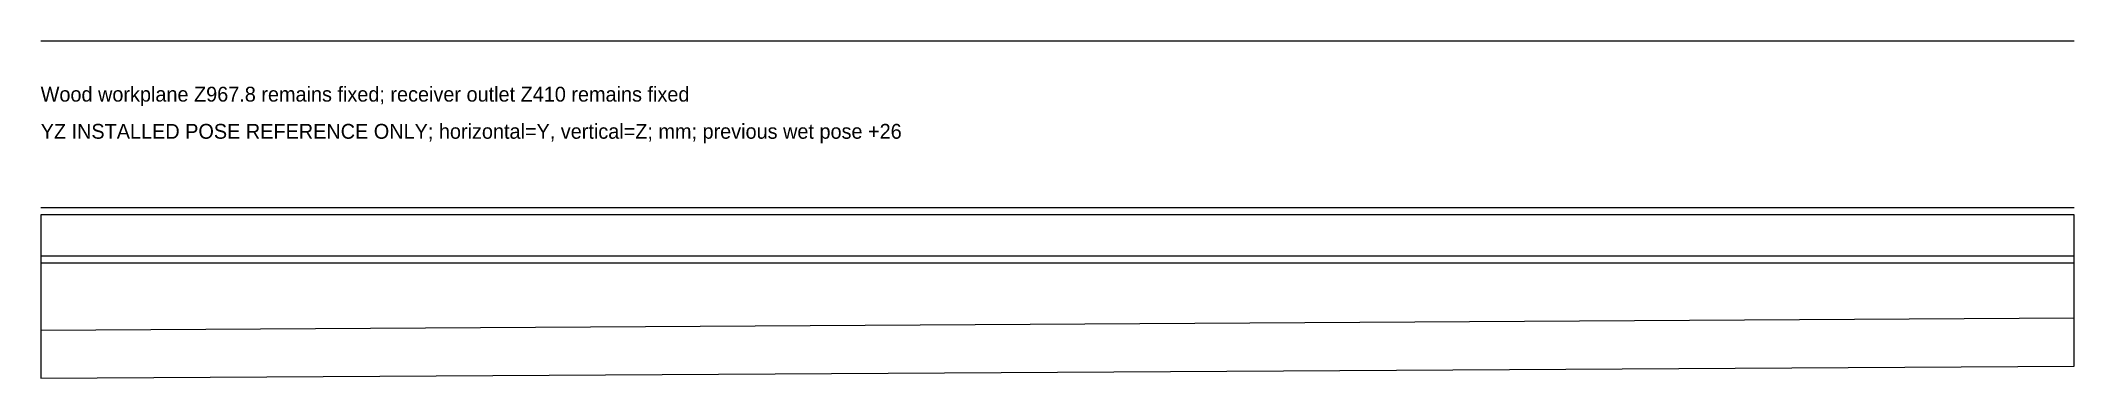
# Model space of a CAD drawing. Header units: millimetres. Extents: x 100 to 1196, y 786 to 968.
import ezdxf

# ---------------------------------------------------------------- set-up
doc = ezdxf.new("R2010")
doc.units = ezdxf.units.MM
for name, color, linetype in [('CURRENT', 7, 'Continuous'), ('NOTES', 7, 'Continuous'), ('PREVIOUS', 7, 'Continuous')]:
    doc.layers.add(name, color=color, linetype=linetype)

msp = doc.modelspace()

# ---------------------------------------------------------------- linework, layer by layer
at = {"layer": 'CURRENT'}
for p, q in [((100, 967.8), (1196, 967.8)), ((100, 852), (1196, 852))]:
    msp.add_line(p, q, dxfattribs=at)
msp.add_lwpolyline([(100, 786), (1196, 792.576), (1196, 848), (100, 848)], close=True, dxfattribs=at)
at = {"layer": 'PREVIOUS'}
msp.add_line((100, 878), (1196, 878), dxfattribs=at)
msp.add_lwpolyline([(100, 812), (1196, 818.576), (1196, 874), (100, 874)], close=True, dxfattribs=at)

# ---------------------------------------------------------------- texts
at = {"layer": 'NOTES'}
for s, p in [('Wood workplane Z967.8 remains fixed; receiver outlet Z410 remains fixed', (100, 935)), ('YZ INSTALLED POSE REFERENCE ONLY; horizontal=Y, vertical=Z; mm; previous wet pose +26', (100, 915))]:
    msp.add_text(s, height=8, dxfattribs=at).set_placement(p)

doc.saveas('drawing.dxf')
